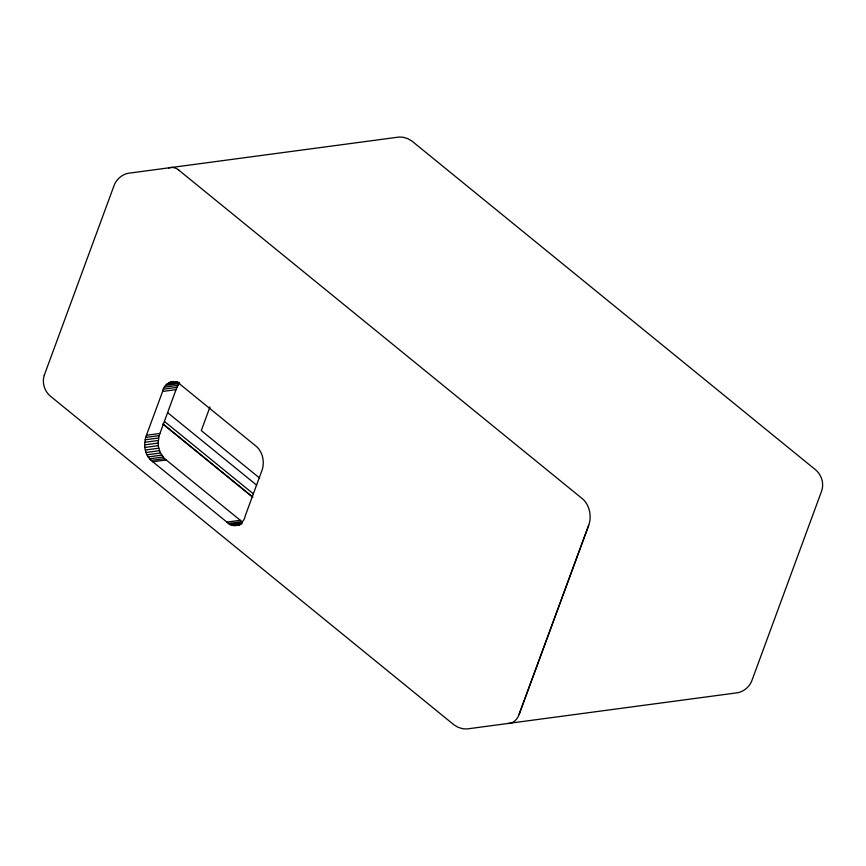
<?xml version="1.0" encoding="UTF-8"?>
<svg xmlns="http://www.w3.org/2000/svg" width="866" height="866" viewBox="0 0 866 866"><rect width="100%" height="100%" fill="white"/><g stroke="black" fill="none" stroke-linecap="round" stroke-linejoin="round"><path stroke-width="1.3" d="M144.633 444.875L145.64 437.449L162.613 391.443C163.826 382.924 174.997 377.879 181.016 385.067L255.113 445.405C263.102 451.24 265.245 463.061 261.413 471.905L245.284 515.735C244.071 524.255 232.9 529.288 226.892 522.111L152.795 461.762C147.382 458.006 144.86 451.262 144.633 444.875L158.121 443.067L159.127 435.641L176.881 387.394L179.121 383.606L165.633 385.413M209.994 406.923L201.291 430.575L259.594 478.064M519.091 714.309L588.642 525.294M170.331 382.003L174.012 381.516M168.632 382.794L177.216 381.646M167.051 383.941L179.316 382.296M164.399 387.178L177.898 385.37M163.393 389.202L176.881 387.394M162.613 391.443L176.101 389.635M146.484 435.273L159.983 433.465M145.64 437.449L159.127 435.641M145.033 439.809L158.532 438.001M144.698 442.299L158.197 440.502M144.839 447.462L158.326 445.654L158.121 443.067M145.304 450.017L158.792 448.209L160.491 453.005L164.605 458.655L242.025 521.711L228.527 523.508M146.029 452.485L159.517 450.677M146.993 454.812L160.491 453.005M148.183 456.945L161.671 455.137M149.569 458.839L163.057 457.042M151.117 460.463L164.605 458.655M152.795 461.762L166.283 459.954M226.892 522.111L240.38 520.304M230.28 524.58L242.545 522.934M232.099 525.294L241.722 524.049M233.95 525.63L240.023 524.839M235.779 525.586L239.46 525.099M178.926 170.245L582.439 498.784A19.355 13.629 82.4 0 1 588.739 525.283L519.199 714.288A19.355 13.629 82.4 0 1 507.779 723.5M167.712 412.703L256.715 485.198M164.486 421.471L253.489 493.956M162.96 423.885L252.915 497.149M163.144 424.286L252.179 496.792M158.326 445.654L158.792 448.209M168.524 167.939A19.355 13.629 82.4 0 1 179.024 170.234M44.242 375.324C41.839 382.783 44.502 391.345 50.553 396.292L453.968 724.842L457.962 727.234L462.715 728.739L466.947 728.956L734.79 693.125C742.714 692.8 749.794 687.193 752.218 679.691L821.758 490.676C824.161 483.217 821.498 474.655 815.447 469.708L412.032 141.158L408.038 138.766L403.285 137.261L399.053 137.044L131.21 172.875C123.286 173.2 116.206 178.807 113.782 186.309L44.242 375.324"/></g></svg>
